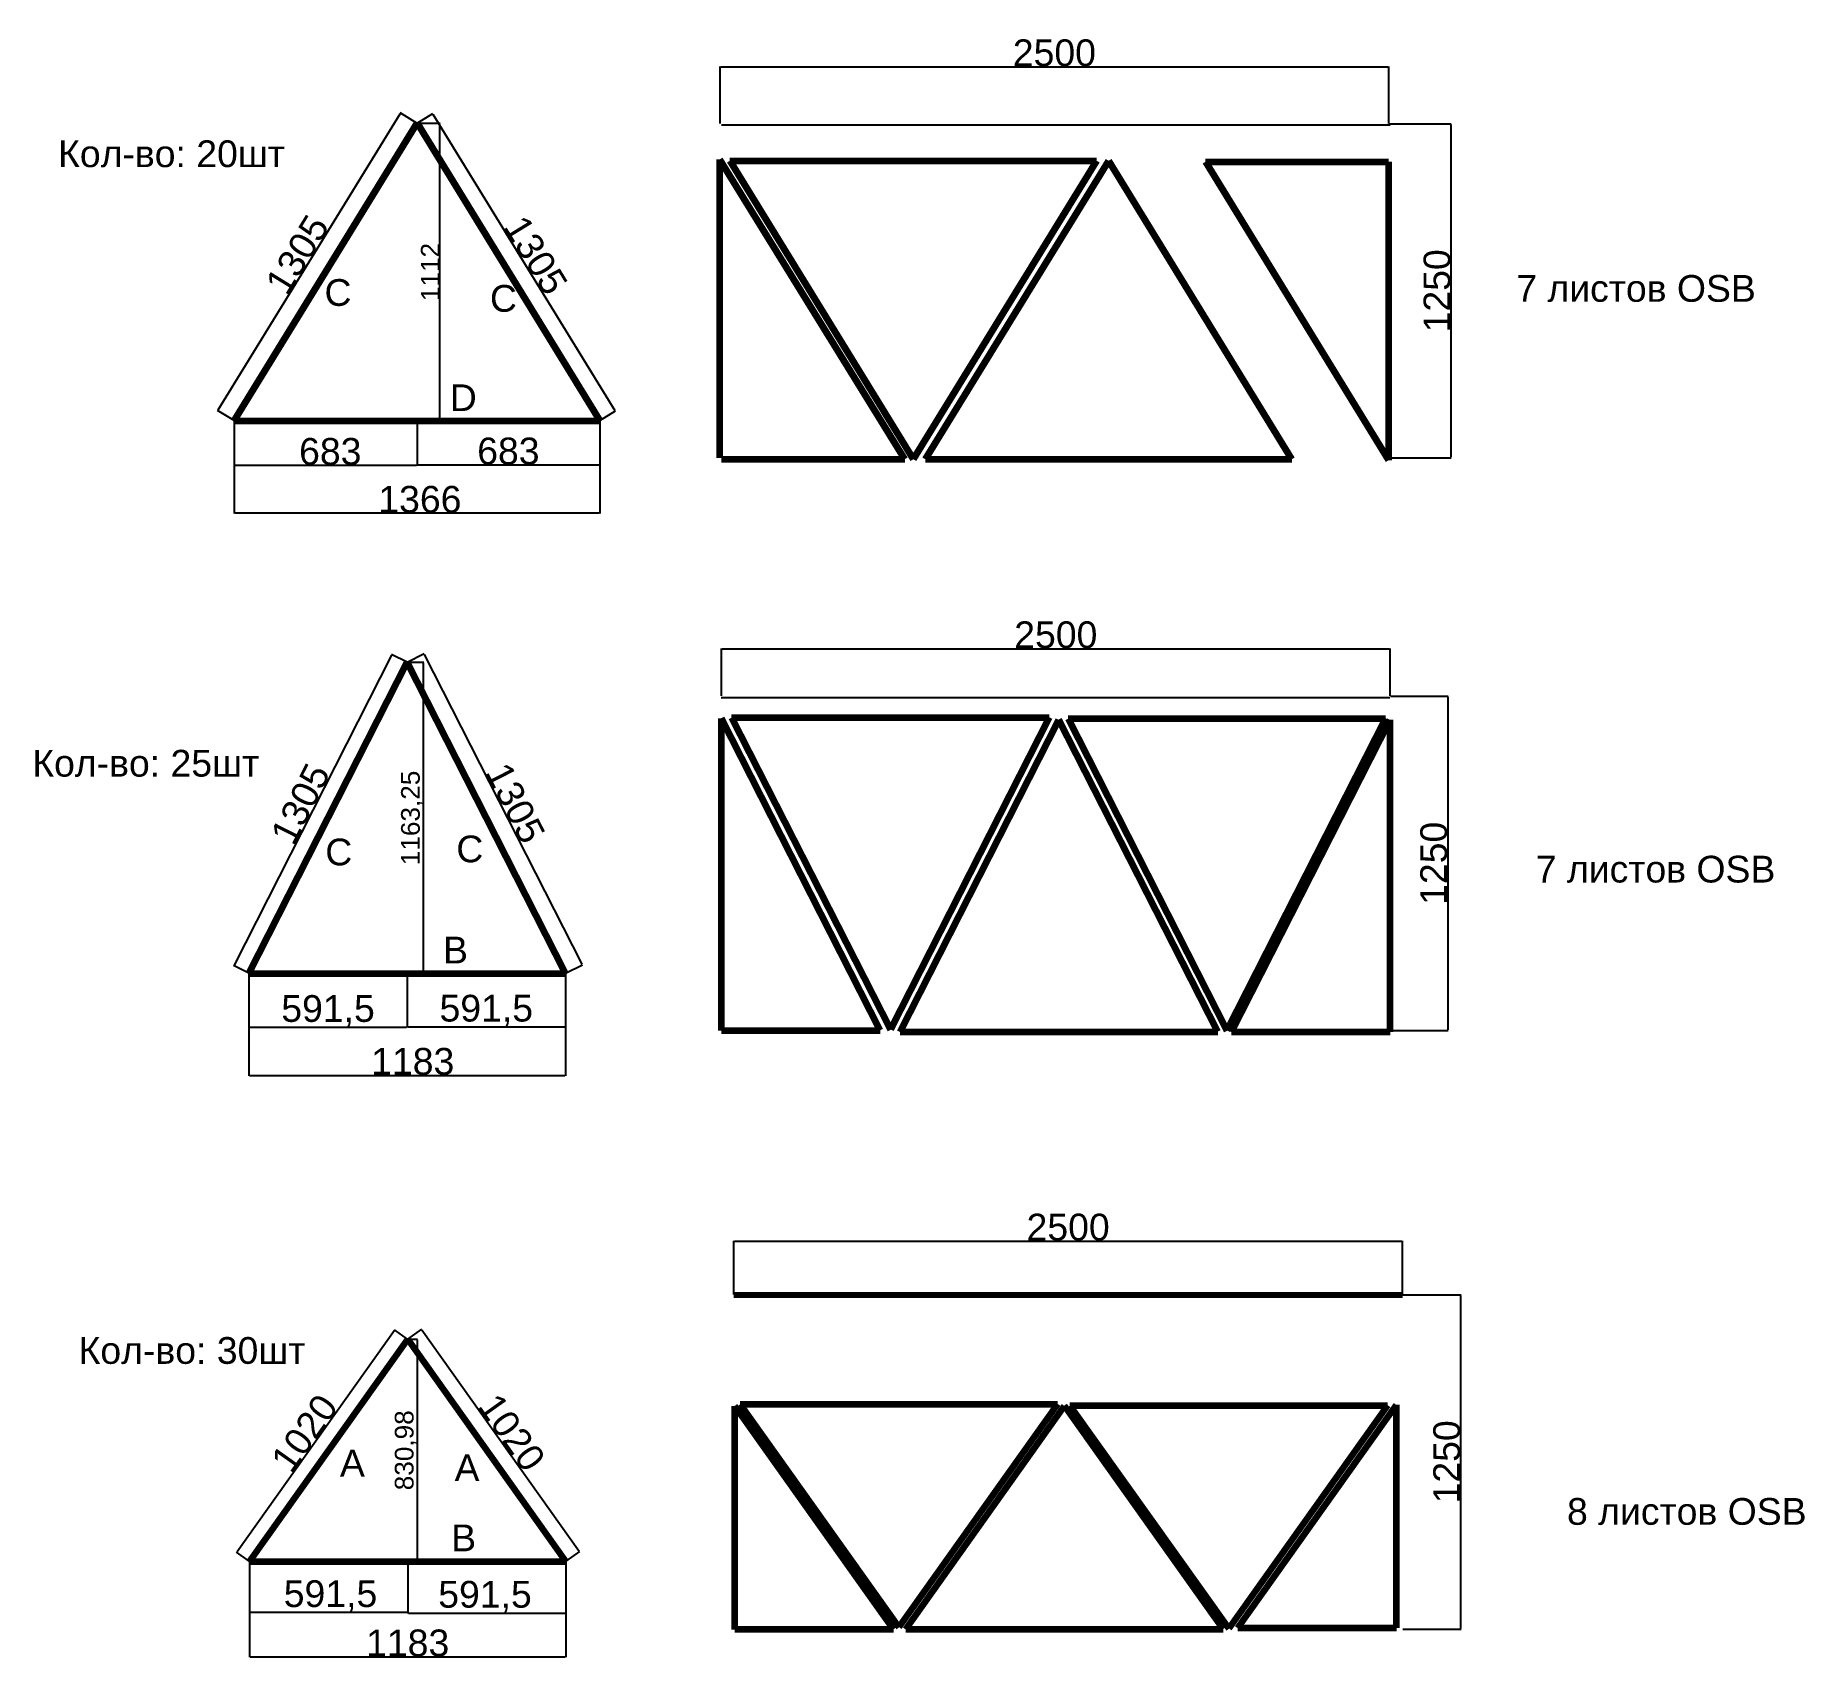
# Model space of a CAD drawing. Header units: millimetres. Extents: x -2169 to 4445, y 1630 to 7707.
import ezdxf

# ---------------------------------------------------------------- set-up
doc = ezdxf.new("R2010")
doc.units = ezdxf.units.MM
doc.styles.get("Standard").update_dxf_attribs({"font": 'arial.ttf'})
doc.dimstyles.new('ISO-25', dxfattribs={"dimtxt": 2.5, "dimasz": 2.5, "dimexe": 1.25, "dimexo": 0.625, "dimtad": 1, "dimtxsty": 'Standard', "dimcen": 2.5, "dimadec": 0, "dimazin": 0, "dimtfac": 1, "dimtmove": 0, "dimatfit": 3, "dimfxl": 1, "dimarcsym": 0})

# ---------------------------------------------------------------- blocks, each defined once
blk = doc.blocks.new('*D81')
at = {"color": 0, "lineweight": -2}
for p, q in [((390.2, 7377.2), (390.2, 7590.6)), ((392.7, 7589.4), (2887.7, 7589.4)), ((2890.2, 7377.2), (2890.2, 7590.6))]:
    blk.add_line(p, q, dxfattribs=at)
at = {"color": 0}
for points in [[(392.7, 7589.8), (392.7, 7588.9), (390.2, 7589.4)], [(2887.7, 7588.9), (2887.7, 7589.8), (2890.2, 7589.4)]]:
    blk.add_solid(points, dxfattribs=at)
at = {"layer": 'Defpoints', "color": 0}
for p in [(2890.2, 7589.4), (390.2, 7376.5), (2890.2, 7376.5)]:
    blk.add_point(p, dxfattribs=at)
at = {"color": 0, "insert": (1640.2, 7641), "char_height": 100, "attachment_point": 5}
blk.add_mtext('2500', dxfattribs=at)
blk = doc.blocks.new('*D82')
at = {"color": 0, "lineweight": -2}
for p, q in [((2890.8, 7376.5), (3123.9, 7376.5)), ((3122.7, 7374), (3122.7, 6129)), ((2890.8, 6126.5), (3123.9, 6126.5))]:
    blk.add_line(p, q, dxfattribs=at)
at = {"color": 0}
for points in [[(3123.1, 7374), (3122.3, 7374), (3122.7, 7376.5)], [(3122.3, 6129), (3123.1, 6129), (3122.7, 6126.5)]]:
    blk.add_solid(points, dxfattribs=at)
at = {"layer": 'Defpoints', "color": 0}
for p in [(2890.2, 7376.5), (2890.2, 6126.5), (3122.7, 6126.5)]:
    blk.add_point(p, dxfattribs=at)
at = {"color": 0, "insert": (3071, 6751.5), "char_height": 100, "attachment_point": 5, "rotation": 90}
blk.add_mtext('1250', dxfattribs=at)
blk = doc.blocks.new('*D97')
at = {"color": 0, "lineweight": -2}
for p, q in [((-1425.4, 6264.8), (-1425.4, 5918.5)), ((-59.4, 6264.8), (-59.4, 5918.5)), ((-61.9, 5919.7), (-1422.9, 5919.7))]:
    blk.add_line(p, q, dxfattribs=at)
at = {"color": 0}
for points in [[(-1422.9, 5920.2), (-1422.9, 5919.3), (-1425.4, 5919.7)], [(-61.9, 5919.3), (-61.9, 5920.2), (-59.4, 5919.7)]]:
    blk.add_solid(points, dxfattribs=at)
at = {"layer": 'Defpoints', "color": 0}
for p in [(-1425.4, 6265.4), (-59.4, 6265.4), (-1425.4, 5919.7)]:
    blk.add_point(p, dxfattribs=at)
at = {"color": 0, "insert": (-731.7, 5971.4), "char_height": 100, "attachment_point": 5}
blk.add_mtext('1366', dxfattribs=at)
blk = doc.blocks.new('*D98')
at = {"color": 0, "lineweight": -2}
for p, q in [((-1425.4, 6265.4), (-1425.4, 6097.6)), ((-742.4, 6265.4), (-742.4, 6097.6)), ((-744.9, 6098.8), (-1422.9, 6098.8))]:
    blk.add_line(p, q, dxfattribs=at)
at = {"color": 0}
for points in [[(-1422.9, 6099.2), (-1422.9, 6098.4), (-1425.4, 6098.8)], [(-744.9, 6098.4), (-744.9, 6099.2), (-742.4, 6098.8)]]:
    blk.add_solid(points, dxfattribs=at)
at = {"layer": 'Defpoints', "color": 0}
for p in [(-1425.4, 6266), (-742.4, 6266), (-1425.4, 6098.8)]:
    blk.add_point(p, dxfattribs=at)
at = {"color": 0, "insert": (-1066.7, 6150.5), "char_height": 100, "attachment_point": 5}
blk.add_mtext('683', dxfattribs=at)
blk = doc.blocks.new('*D99')
at = {"color": 0, "lineweight": -2}
for p, q in [((-742.4, 6265.4), (-742.4, 6099.1)), ((-59.4, 6265.4), (-59.4, 6099.1)), ((-739.9, 6100.4), (-61.9, 6100.4))]:
    blk.add_line(p, q, dxfattribs=at)
at = {"color": 0}
for points in [[(-739.9, 6100.8), (-739.9, 6099.9), (-742.4, 6100.4)], [(-61.9, 6099.9), (-61.9, 6100.8), (-59.4, 6100.4)]]:
    blk.add_solid(points, dxfattribs=at)
at = {"layer": 'Defpoints', "color": 0}
for p in [(-742.4, 6266), (-59.4, 6266), (-59.4, 6100.4)]:
    blk.add_point(p, dxfattribs=at)
at = {"color": 0, "insert": (-400.9, 6152), "char_height": 100, "attachment_point": 5}
blk.add_mtext('683', dxfattribs=at)
blk = doc.blocks.new('*D100')
at = {"color": 0, "lineweight": -2}
for p, q in [((-1485.8, 6306), (-805.4, 7413.7)), ((-743, 7378.3), (-805.2, 7416.5)), ((-1426, 6266.3), (-1488.2, 6304.5))]:
    blk.add_line(p, q, dxfattribs=at)
at = {"color": 0}
for points in [[(-805, 7413.5), (-805.8, 7414), (-804.1, 7415.9)], [(-1486.1, 6306.2), (-1485.4, 6305.8), (-1487.1, 6303.9)]]:
    blk.add_solid(points, dxfattribs=at)
at = {"layer": 'Defpoints', "color": 0}
for p in [(-804.1, 7415.9), (-742.4, 7378), (-1425.4, 6266)]:
    blk.add_point(p, dxfattribs=at)
at = {"color": 0, "insert": (-1189.6, 6886.9), "char_height": 100, "attachment_point": 5, "rotation": 58.44132}
blk.add_mtext('1305', dxfattribs=at)
blk = doc.blocks.new('*D101')
at = {"color": 0, "lineweight": -2}
for p, q in [((-741.9, 7378.3), (-683.2, 7414.4)), ((-682.9, 7411.6), (-2.5, 6303.9)), ((-58.9, 6266.3), (-0.2, 6302.4))]:
    blk.add_line(p, q, dxfattribs=at)
at = {"color": 0}
for points in [[(-682.6, 7411.9), (-683.3, 7411.4), (-684.2, 7413.8)], [(-2.9, 6303.7), (-2.2, 6304.1), (-1.2, 6301.8)]]:
    blk.add_solid(points, dxfattribs=at)
at = {"layer": 'Defpoints', "color": 0}
for p in [(-742.4, 7378), (-1.2, 6301.8), (-59.4, 6266)]:
    blk.add_point(p, dxfattribs=at)
at = {"color": 0, "insert": (-298.7, 6884.8), "char_height": 100, "attachment_point": 5, "rotation": 301.55868}
blk.add_mtext('1305', dxfattribs=at)
blk = doc.blocks.new('*D114')
at = {"color": 0, "lineweight": -2}
for p, q in [((395.5, 5236.6), (395.5, 5414.4)), ((398, 5413.2), (2893, 5413.2)), ((2895.5, 5236.6), (2895.5, 5414.4))]:
    blk.add_line(p, q, dxfattribs=at)
at = {"color": 0}
for points in [[(398, 5413.6), (398, 5412.8), (395.5, 5413.2)], [(2893, 5412.8), (2893, 5413.6), (2895.5, 5413.2)]]:
    blk.add_solid(points, dxfattribs=at)
at = {"layer": 'Defpoints', "color": 0}
for p in [(2895.5, 5413.2), (395.5, 5236), (2895.5, 5236)]:
    blk.add_point(p, dxfattribs=at)
at = {"color": 0, "insert": (1645.5, 5464.9), "char_height": 100, "attachment_point": 5}
blk.add_mtext('2500', dxfattribs=at)
blk = doc.blocks.new('*D115')
at = {"color": 0, "lineweight": -2}
for p, q in [((2896.1, 5236), (3111.7, 5236)), ((3110.4, 5233.5), (3110.4, 3988.5)), ((2896.1, 3986), (3111.7, 3986))]:
    blk.add_line(p, q, dxfattribs=at)
at = {"color": 0}
for points in [[(3110.9, 5233.5), (3110, 5233.5), (3110.4, 5236)], [(3110, 3988.5), (3110.9, 3988.5), (3110.4, 3986)]]:
    blk.add_solid(points, dxfattribs=at)
at = {"layer": 'Defpoints', "color": 0}
for p in [(2895.5, 5236), (2895.5, 3986), (3110.4, 3986)]:
    blk.add_point(p, dxfattribs=at)
at = {"color": 0, "insert": (3058.8, 4611), "char_height": 100, "attachment_point": 5, "rotation": 90}
blk.add_mtext('1250', dxfattribs=at)
blk = doc.blocks.new('*D123')
at = {"color": 0, "lineweight": -2}
for p, q in [((-779.2, 4198.2), (-779.2, 3998.1)), ((-187.7, 4198.8), (-187.7, 3998.1)), ((-776.7, 3999.3), (-190.2, 3999.3))]:
    blk.add_line(p, q, dxfattribs=at)
at = {"color": 0}
for points in [[(-776.7, 3999.8), (-776.7, 3998.9), (-779.2, 3999.3)], [(-190.2, 3998.9), (-190.2, 3999.8), (-187.7, 3999.3)]]:
    blk.add_solid(points, dxfattribs=at)
at = {"layer": 'Defpoints', "color": 0}
for p in [(-779.2, 4198.8), (-187.7, 4199.4), (-187.7, 3999.3)]:
    blk.add_point(p, dxfattribs=at)
at = {"color": 0, "insert": (-483.5, 4060), "char_height": 100, "attachment_point": 5}
blk.add_mtext('591,5', dxfattribs=at)
blk = doc.blocks.new('*D124')
at = {"color": 0, "lineweight": -2}
for p, q in [((-1370.7, 4198.8), (-1370.7, 3996.9)), ((-779.2, 4198.8), (-779.2, 3996.9)), ((-1368.2, 3998.1), (-781.7, 3998.1))]:
    blk.add_line(p, q, dxfattribs=at)
at = {"color": 0}
for points in [[(-1368.2, 3998.5), (-1368.2, 3997.7), (-1370.7, 3998.1)], [(-781.7, 3997.7), (-781.7, 3998.5), (-779.2, 3998.1)]]:
    blk.add_solid(points, dxfattribs=at)
at = {"layer": 'Defpoints', "color": 0}
for p in [(-1370.7, 4199.4), (-779.2, 4199.4), (-779.2, 3998.1)]:
    blk.add_point(p, dxfattribs=at)
at = {"color": 0, "insert": (-1075, 4058.8), "char_height": 100, "attachment_point": 5}
blk.add_mtext('591,5', dxfattribs=at)
blk = doc.blocks.new('*D125')
at = {"color": 0, "lineweight": -2}
for p, q in [((-837.2, 5389.3), (-1426.4, 4230.5)), ((-779.8, 5363), (-837.2, 5392.1)), ((-1371.3, 4199.7), (-1428.7, 4228.9))]:
    blk.add_line(p, q, dxfattribs=at)
at = {"color": 0}
for points in [[(-836.8, 5389.1), (-837.6, 5389.5), (-836.1, 5391.6)], [(-1426.8, 4230.7), (-1426.1, 4230.4), (-1427.6, 4228.3)]]:
    blk.add_solid(points, dxfattribs=at)
at = {"layer": 'Defpoints', "color": 0}
for p in [(-779.2, 5362.7), (-1427.6, 4228.3), (-1370.7, 4199.4)]:
    blk.add_point(p, dxfattribs=at)
at = {"color": 0, "insert": (-1177.9, 4833.4), "char_height": 100, "attachment_point": 5, "rotation": 63.04722}
blk.add_mtext('1305', dxfattribs=at)
blk = doc.blocks.new('*D126')
at = {"color": 0, "lineweight": -2}
for p, q in [((-778.7, 5363), (-715.5, 5395.1)), ((-715.5, 5392.3), (-126.2, 4233.5)), ((-187.2, 4199.7), (-124, 4231.8))]:
    blk.add_line(p, q, dxfattribs=at)
at = {"color": 0}
for points in [[(-715.1, 5392.5), (-715.8, 5392.1), (-716.6, 5394.5)], [(-126.6, 4233.3), (-125.9, 4233.7), (-125.1, 4231.3)]]:
    blk.add_solid(points, dxfattribs=at)
at = {"layer": 'Defpoints', "color": 0}
for p in [(-779.2, 5362.7), (-187.7, 4199.4), (-125.1, 4231.3)]:
    blk.add_point(p, dxfattribs=at)
at = {"color": 0, "insert": (-374.8, 4836.3), "char_height": 100, "attachment_point": 5, "rotation": 296.95278}
blk.add_mtext('1305', dxfattribs=at)
blk = doc.blocks.new('*D127')
at = {"color": 0, "lineweight": -2}
for p, q in [((-1370.7, 4198.2), (-1370.7, 3816.9)), ((-187.7, 4198.2), (-187.7, 3816.9)), ((-1368.2, 3818.1), (-190.2, 3818.1))]:
    blk.add_line(p, q, dxfattribs=at)
at = {"color": 0}
for points in [[(-1368.2, 3818.5), (-1368.2, 3817.7), (-1370.7, 3818.1)], [(-190.2, 3817.7), (-190.2, 3818.5), (-187.7, 3818.1)]]:
    blk.add_solid(points, dxfattribs=at)
at = {"layer": 'Defpoints', "color": 0}
for p in [(-1370.7, 4198.8), (-187.7, 4198.8), (-187.7, 3818.1)]:
    blk.add_point(p, dxfattribs=at)
at = {"color": 0, "insert": (-758.4, 3869.8), "char_height": 100, "attachment_point": 5}
blk.add_mtext('1183', dxfattribs=at)
blk = doc.blocks.new('*D131')
at = {"color": 0, "lineweight": -2}
for p, q in [((441.6, 2998.6), (441.6, 3199.8)), ((444.1, 3198.5), (2939.1, 3198.5)), ((2941.6, 2998.6), (2941.6, 3199.8))]:
    blk.add_line(p, q, dxfattribs=at)
at = {"color": 0}
for points in [[(444.1, 3199), (444.1, 3198.1), (441.6, 3198.5)], [(2939.1, 3198.1), (2939.1, 3199), (2941.6, 3198.5)]]:
    blk.add_solid(points, dxfattribs=at)
at = {"layer": 'Defpoints', "color": 0}
for p in [(2941.6, 3198.5), (441.6, 2998), (2941.6, 2998)]:
    blk.add_point(p, dxfattribs=at)
at = {"color": 0, "insert": (1691.6, 3250.2), "char_height": 100, "attachment_point": 5}
blk.add_mtext('2500', dxfattribs=at)
blk = doc.blocks.new('*D132')
at = {"color": 0, "lineweight": -2}
for p, q in [((2942.2, 2998), (3160.2, 2998)), ((3158.9, 2995.5), (3158.9, 1750.5)), ((2942.2, 1748), (3160.2, 1748))]:
    blk.add_line(p, q, dxfattribs=at)
at = {"color": 0}
for points in [[(3159.3, 2995.5), (3158.5, 2995.5), (3158.9, 2998)], [(3158.5, 1750.5), (3159.3, 1750.5), (3158.9, 1748)]]:
    blk.add_solid(points, dxfattribs=at)
at = {"layer": 'Defpoints', "color": 0}
for p in [(2941.6, 2998), (2941.6, 1748), (3158.9, 1748)]:
    blk.add_point(p, dxfattribs=at)
at = {"color": 0, "insert": (3107.3, 2373), "char_height": 100, "attachment_point": 5, "rotation": 90}
blk.add_mtext('1250', dxfattribs=at)
blk = doc.blocks.new('*D139')
at = {"color": 0, "lineweight": -2}
for p, q in [((-777.3, 1999.5), (-777.3, 1806.6)), ((-185.8, 2000.2), (-185.8, 1806.6)), ((-774.8, 1807.8), (-188.3, 1807.8))]:
    blk.add_line(p, q, dxfattribs=at)
at = {"color": 0}
for points in [[(-774.8, 1808.2), (-774.8, 1807.4), (-777.3, 1807.8)], [(-188.3, 1807.4), (-188.3, 1808.2), (-185.8, 1807.8)]]:
    blk.add_solid(points, dxfattribs=at)
at = {"layer": 'Defpoints', "color": 0}
for p in [(-777.3, 2000.2), (-185.8, 2000.8), (-185.8, 1807.8)]:
    blk.add_point(p, dxfattribs=at)
at = {"color": 0, "insert": (-488.3, 1868.5), "char_height": 100, "attachment_point": 5}
blk.add_mtext('591,5', dxfattribs=at)
blk = doc.blocks.new('*D140')
at = {"color": 0, "lineweight": -2}
for p, q in [((-1368.8, 2000.2), (-1368.8, 1809)), ((-777.3, 2000.2), (-777.3, 1809)), ((-779.8, 1810.3), (-1366.3, 1810.3))]:
    blk.add_line(p, q, dxfattribs=at)
at = {"color": 0}
for points in [[(-1366.3, 1810.7), (-1366.3, 1809.9), (-1368.8, 1810.3)], [(-779.8, 1809.9), (-779.8, 1810.7), (-777.3, 1810.3)]]:
    blk.add_solid(points, dxfattribs=at)
at = {"layer": 'Defpoints', "color": 0}
for p in [(-1368.8, 2000.8), (-777.3, 2000.8), (-1368.8, 1810.3)]:
    blk.add_point(p, dxfattribs=at)
at = {"color": 0, "insert": (-1065.8, 1870.9), "char_height": 100, "attachment_point": 5}
blk.add_mtext('591,5', dxfattribs=at)
blk = doc.blocks.new('*D141')
at = {"color": 0, "lineweight": -2}
for p, q in [((-776.8, 2832.1), (-724.8, 2869.2)), ((-724.3, 2866.4), (-135.7, 2039.5)), ((-185.3, 2001.1), (-133.3, 2038.2))]:
    blk.add_line(p, q, dxfattribs=at)
at = {"color": 0}
for points in [[(-724, 2866.7), (-724.7, 2866.2), (-725.8, 2868.5)], [(-136.1, 2039.3), (-135.4, 2039.8), (-134.3, 2037.5)]]:
    blk.add_solid(points, dxfattribs=at)
at = {"layer": 'Defpoints', "color": 0}
for p in [(-777.3, 2831.8), (-185.8, 2000.8), (-134.3, 2037.5)]:
    blk.add_point(p, dxfattribs=at)
at = {"color": 0, "insert": (-387.9, 2482.9), "char_height": 100, "attachment_point": 5, "rotation": 305.44362}
blk.add_mtext('1020', dxfattribs=at)
blk = doc.blocks.new('*D142')
at = {"color": 0, "lineweight": -2}
for p, q in [((-826.5, 2863.7), (-1415.1, 2036.8)), ((-777.8, 2832.1), (-826, 2866.4)), ((-1369.3, 2001.1), (-1417.5, 2035.5))]:
    blk.add_line(p, q, dxfattribs=at)
at = {"color": 0}
for points in [[(-826.1, 2863.4), (-826.8, 2863.9), (-825, 2865.7)], [(-1415.4, 2037), (-1414.7, 2036.5), (-1416.5, 2034.7)]]:
    blk.add_solid(points, dxfattribs=at)
at = {"layer": 'Defpoints', "color": 0}
for p in [(-777.3, 2831.8), (-1416.5, 2034.7), (-1368.8, 2000.8)]:
    blk.add_point(p, dxfattribs=at)
at = {"color": 0, "insert": (-1162.9, 2480.2), "char_height": 100, "attachment_point": 5, "rotation": 54.55629}
blk.add_mtext('1020', dxfattribs=at)
blk = doc.blocks.new('*D143')
at = {"color": 0, "lineweight": -2}
for p, q in [((-1368.8, 1999.5), (-1368.8, 1642.5)), ((-185.8, 1999.5), (-185.8, 1642.5)), ((-1366.3, 1643.7), (-188.3, 1643.7))]:
    blk.add_line(p, q, dxfattribs=at)
at = {"color": 0}
for points in [[(-1366.3, 1644.2), (-1366.3, 1643.3), (-1368.8, 1643.7)], [(-188.3, 1643.3), (-188.3, 1644.2), (-185.8, 1643.7)]]:
    blk.add_solid(points, dxfattribs=at)
at = {"layer": 'Defpoints', "color": 0}
for p in [(-1368.8, 2000.2), (-185.8, 2000.2), (-185.8, 1643.7)]:
    blk.add_point(p, dxfattribs=at)
at = {"color": 0, "insert": (-777.3, 1695.4), "char_height": 100, "attachment_point": 5}
blk.add_mtext('1183', dxfattribs=at)
blk = doc.blocks.new('*D162')
at = {"color": 0, "lineweight": -2}
for p, q in [((-776.7, 2831.8), (-740, 2831.8)), ((-741.2, 2003.3), (-741.2, 2829.3)), ((-776.7, 2000.8), (-740, 2000.8))]:
    blk.add_line(p, q, dxfattribs=at)
at = {"color": 0}
for points in [[(-740.8, 2829.3), (-741.6, 2829.3), (-741.2, 2831.8)], [(-741.6, 2003.3), (-740.8, 2003.3), (-741.2, 2000.8)]]:
    blk.add_solid(points, dxfattribs=at)
at = {"layer": 'Defpoints', "color": 0}
for p in [(-777.3, 2831.8), (-741.2, 2831.8), (-777.3, 2000.8)]:
    blk.add_point(p, dxfattribs=at)
at = {"color": 0, "insert": (-783.9, 2416.3), "char_height": 70, "attachment_point": 5, "rotation": 90}
blk.add_mtext('830,98', dxfattribs=at)
blk = doc.blocks.new('*D163')
at = {"color": 0, "lineweight": -2}
for p, q in [((-778.6, 5362.7), (-716.6, 5362.7)), ((-717.8, 4201.9), (-717.8, 5360.2)), ((-778.6, 4199.4), (-716.6, 4199.4))]:
    blk.add_line(p, q, dxfattribs=at)
at = {"color": 0}
for points in [[(-717.4, 5360.2), (-718.2, 5360.2), (-717.8, 5362.7)], [(-718.2, 4201.9), (-717.4, 4201.9), (-717.8, 4199.4)]]:
    blk.add_solid(points, dxfattribs=at)
at = {"layer": 'Defpoints', "color": 0}
for p in [(-779.2, 5362.7), (-717.8, 5362.7), (-779.2, 4199.4)]:
    blk.add_point(p, dxfattribs=at)
at = {"color": 0, "insert": (-760.5, 4780.6), "char_height": 70, "attachment_point": 5, "rotation": 90}
blk.add_mtext('1163,25', dxfattribs=at)
blk = doc.blocks.new('*D164')
at = {"color": 0, "lineweight": -2}
for p, q in [((-741.8, 7378), (-655.9, 7378)), ((-657.2, 6268.5), (-657.2, 7375.5)), ((-741.8, 6266), (-655.9, 6266))]:
    blk.add_line(p, q, dxfattribs=at)
at = {"color": 0}
for points in [[(-656.7, 7375.5), (-657.6, 7375.5), (-657.2, 7378)], [(-657.6, 6268.5), (-656.7, 6268.5), (-657.2, 6266)]]:
    blk.add_solid(points, dxfattribs=at)
at = {"layer": 'Defpoints', "color": 0}
for p in [(-742.4, 7378), (-657.2, 7378), (-742.4, 6266)]:
    blk.add_point(p, dxfattribs=at)
at = {"color": 0, "insert": (-692.9, 6821.9), "char_height": 70, "attachment_point": 5, "rotation": 90}
blk.add_mtext('1112', dxfattribs=at)

msp = doc.modelspace()

# ---------------------------------------------------------------- linework, layer by layer
at = {"color": 1, "lineweight": 100, "ltscale": 5}
for p, q in [((-1425.442, 6266.015), (-742.442, 7378.012)), ((-742.442, 7378.012), (-59.442, 6266.015)), ((390.162, 6126.537), (390.162, 7241.999)), ((1081.365, 6121.855), (390.162, 7241.999)), ((427.044, 7237.711), (1797.044, 7237.711)), ((427.044, 7237.711), (1112.044, 6122.249)), ((1797.044, 7237.711), (1112.044, 6122.249)), ((1158.142, 6121.706), (1843.142, 7237.168)), ((2528.142, 6121.706), (1843.142, 7237.168)), ((2204.464, 7233.616), (2889.464, 7233.616)), ((2204.464, 7233.616), (2889.464, 6118.154)), ((2889.464, 7233.616), (2889.464, 6118.154)), ((-1425.442, 6266.015), (-59.442, 6266.015)), ((395.586, 6121.855), (1081.365, 6121.855)), ((1158.142, 6121.706), (2528.142, 6121.706)), ((-1370.733, 4199.417), (-779.234, 5362.668)), ((-187.735, 4199.417), (-779.234, 5362.668)), ((395.469, 3985.968), (395.469, 5152.688)), ((988.969, 3985.968), (395.469, 5152.688)), ((433.703, 5155.97), (1620.703, 5155.97)), ((433.703, 5155.97), (1027.203, 3989.249)), ((1620.703, 5155.97), (1027.203, 3989.249)), ((1063.842, 3981.028), (1657.342, 5147.748)), ((2250.842, 3981.028), (1657.342, 5147.748)), ((1691.291, 5152.841), (2878.291, 5152.841)), ((1691.291, 5152.841), (2284.791, 3986.12)), ((2878.291, 5152.841), (2284.791, 3986.12)), ((2302.121, 3980.8), (2895.621, 5147.521)), ((2895.621, 3980.8), (2895.621, 5147.521)), ((395.469, 4966.905), (395.469, 4966.905)), ((2895.621, 4961.737), (2895.621, 4961.737)), ((-1370.733, 4199.417), (-187.733, 4199.417)), ((395.469, 3985.968), (988.969, 3985.968)), ((1063.842, 3981.028), (2250.842, 3981.028)), ((2302.121, 3980.8), (2895.621, 3980.8)), ((-1368.829, 2000.779), (-777.328, 2831.759)), ((-185.829, 2000.779), (-777.331, 2831.759)), ((445.052, 1746.736), (445.052, 2581.201)), ((1038.552, 1746.736), (445.052, 2581.201)), ((465.345, 2588.799), (1652.345, 2588.799)), ((465.345, 2588.799), (1058.845, 1754.333)), ((1652.345, 2588.799), (1058.845, 1754.333)), ((1084.343, 1747.515), (1677.843, 2581.98)), ((2271.343, 1747.515), (1677.843, 2581.98)), ((1698.387, 2584.255), (2885.387, 2584.255)), ((1698.387, 2584.255), (2291.887, 1749.789)), ((2885.387, 2584.255), (2291.887, 1749.789)), ((2325.933, 1751.882), (2919.433, 2586.348)), ((2919.433, 1751.882), (2919.433, 2586.348)), ((-1368.829, 2000.779), (-185.829, 2000.779)), ((1038.552, 1746.736), (445.052, 1746.736)), ((1084.343, 1747.515), (2271.343, 1747.515)), ((2325.933, 1751.882), (2919.433, 1751.882))]:
    msp.add_line(p, q, dxfattribs=at)
for p, q in [((395.586, 7371.855), (2895.586, 7371.855)), ((394.023, 5230.886), (2894.023, 5230.886))]:
    msp.add_line(p, q)
at = {"lineweight": 80}
msp.add_line((441.622, 2997.994), (2941.622, 2997.994), dxfattribs=at)

# ---------------------------------------------------------------- texts
at = {"color": 0}
for s, p in [('Кол-во: 20шт', (-2084.121, 7214.093)), ('7 листов OSB', (3366.794, 6710.538)), ('Кол-во: 25шт', (-2180.464, 4935.148)), ('7 листов OSB', (3439.781, 4539.176)), ('Кол-во: 30шт', (-2007.485, 2739.482)), ('8 листов OSB', (3556.493, 2137.65))]:
    msp.add_text(s, height=100, dxfattribs=at).set_placement(p)
at = {"color": 5}
for s, p in [('C', (-1088.171, 6695.297)), ('C', (-469.789, 6673.256)), ('D', (-619.779, 6301.878)), ('C', (-1085.303, 4603.295)), ('C', (-595.496, 4614.774)), ('B', (-645.108, 4236.591)), ('А', (-1030.558, 2318.125)), ('А', (-601.976, 2300.982)), ('B', (-614.582, 2038.628))]:
    msp.add_text(s, height=100, dxfattribs=at).set_placement(p)

# ---------------------------------------------------------------- dimensions: what is measured, and where the dimension line sits
for base, p1, p2, picture, middle in [((2890.162, 7589.357), (390.162, 7376.537), (2890.162, 7376.537), '*D81', (1640.162, 7589.357)), ((2895.469, 5413.19), (395.469, 5235.968), (2895.469, 5235.968), '*D114', (1645.469, 5413.19)), ((-779.233, 3998.111), (-1370.733, 4199.417), (-779.233, 4199.417), '*D124', (-1074.983, 3998.111)), ((-187.733, 3818.107), (-1370.733, 4198.792), (-187.733, 4198.792), '*D127', (-758.41, 3818.107)), ((-187.733, 3999.335), (-779.233, 4198.792), (-187.733, 4199.417), '*D123', (-483.483, 3999.335)), ((2941.622, 3198.543), (441.622, 2997.994), (2941.622, 2997.994), '*D131', (1691.622, 3198.543)), ((-1368.829, 1810.274), (-777.329, 2000.779), (-1368.829, 2000.779), '*D140', (-1065.847, 1810.274)), ((-185.829, 1643.74), (-1368.829, 2000.154), (-185.829, 2000.154), '*D143', (-777.329, 1643.74)), ((-185.829, 1807.825), (-777.329, 2000.154), (-185.829, 2000.779), '*D139', (-488.259, 1807.825))]:
    dim = msp.add_linear_dim(base=base, p1=p1, p2=p2, dimstyle='ISO-25', override={"dimtxt": 100})
    dim.commit()
    dim.dimension.update_dxf_attribs({"geometry": picture, "text_midpoint": middle, "dimtype": 160})
for p1, p2, distance, picture, middle in [((-1425.442, 6266.015), (-742.442, 7378.012), 72.346, '*D100', (-1189.621, 6886.922)), ((-742.442, 7378.012), (-59.442, 6266.015), 68.311, '*D101', (-298.701, 6884.811)), ((-779.234, 5362.668), (-1370.733, 4199.417), -63.755, '*D125', (-1177.876, 4833.362)), ((-779.234, 5362.668), (-187.735, 4199.417), 70.277, '*D126', (-374.779, 4836.318)), ((-777.328, 2831.759), (-1368.829, 2000.779), -58.539, '*D142', (-1162.869, 2480.182)), ((-777.328, 2831.759), (-185.829, 2000.779), 63.277, '*D141', (-387.929, 2482.93))]:
    dim = msp.add_aligned_dim(p1=p1, p2=p2, distance=distance, dimstyle='ISO-25', override={"dimtxt": 100})
    dim.commit()
    dim.dimension.update_dxf_attribs({"geometry": picture, "text_midpoint": middle})
for base, p1, p2, angle, override, picture, middle, dimtype in [((-657.165, 7378.012), (-742.442, 6266.015), (-742.442, 7378.012), 90, {"dimtxt": 70}, '*D164', (-657.165, 6821.864), 160), ((3122.699, 6126.537), (2890.162, 7376.537), (2890.162, 6126.537), 90, {"dimtxt": 100}, '*D82', (3122.699, 6751.537), 160), ((-1425.442, 6098.82), (-742.442, 6266.015), (-1425.442, 6266.015), 180, {"dimtxt": 100}, '*D98', (-1066.7, 6098.82), 161), ((-1425.442, 5919.735), (-59.442, 6265.39), (-1425.442, 6265.39), 180, {"dimtxt": 100}, '*D97', (-731.656, 5919.735), 161), ((-59.442, 6100.351), (-742.442, 6266.015), (-59.442, 6266.015), 0, {"dimtxt": 100}, '*D99', (-400.942, 6100.351), 161), ((-717.827, 5362.668), (-779.233, 4199.417), (-779.234, 5362.668), 90, {"dimtxt": 70}, '*D163', (-717.827, 4780.559), 160), ((3110.44, 3985.968), (2895.469, 5235.968), (2895.469, 3985.968), 90, {"dimtxt": 100}, '*D115', (3110.44, 4610.968), 160), ((3158.928, 1747.994), (2941.622, 2997.994), (2941.622, 1747.994), 90, {"dimtxt": 100}, '*D132', (3158.928, 2372.994), 160), ((-741.23, 2831.759), (-777.329, 2000.779), (-777.331, 2831.759), 90, {"dimtxt": 70}, '*D162', (-741.23, 2416.269), 160)]:
    dim = msp.add_linear_dim(base=base, p1=p1, p2=p2, angle=angle, dimstyle='ISO-25', override=override)
    dim.commit()
    dim.dimension.update_dxf_attribs({"geometry": picture, "text_midpoint": middle, "dimtype": dimtype})

doc.saveas('drawing.dxf')
